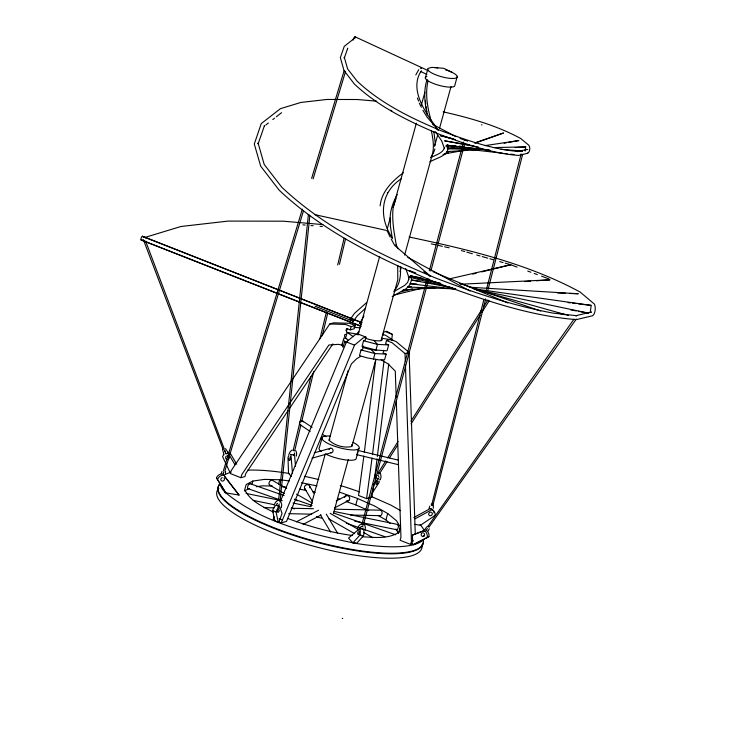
<?xml version="1.0" encoding="UTF-8"?>
<svg xmlns="http://www.w3.org/2000/svg" width="736" height="736" viewBox="0 0 736 736"><rect width="100%" height="100%" fill="white"/><g stroke="black" fill="none" stroke-linecap="round" stroke-linejoin="round"><path stroke-width="1.1" d="M525.706 147.09L525.706 146.574L525.136 151.055M222.576 449.245L223.799 454.232M435.178 142.591L433.863 131.514M409.869 276.543L409.934 277.113M410.513 276.359L410.302 275.742M223.486 473.855L223.56 472.172M225.437 473.717L225.547 471.426M433.274 508.337L433.384 506.055M435.142 143.373L434.709 145.774M408.793 279.257L408.25 275.54L405.729 268.585M411.498 279.947L409.934 284.685L406.438 288.466M390.071 219.061C390.144 210.413 393.006 202.115 397.265 194.672M416.355 123.197L393.18 207.331C391.754 219.724 393.999 232.217 396.198 244.389M296.369 456.127L296.626 453.036L295.826 450.708M365.111 530.224L365.369 527.132L364.568 524.805M281.41 507.656L281.713 504.694L281.014 502.164M278.585 500.498L308.402 214.434M280.011 501.759L309.838 215.694M363.869 456.007L358.542 495.484L366.592 498.649L371.873 497.15L373.971 483.865M364.292 452.594L375.802 359.177M372.057 458.031L366.592 498.649M372.48 454.618L383.99 361.201M374.67 478.161L377.062 458.758M377.347 456.476L388.728 364.062M391.681 340.106L392.38 334.402L386.584 331.283L383.76 332.083L382.876 335.303L384.413 334.871L385.94 335.469L392.766 340.041L381.68 338.201A12.779 3.238 15.4 0 1 378.424 340.86A12.779 3.238 15.4 0 1 365.396 338.192M390.457 219.834L390.356 226.035L392.398 238.768M590.263 312.423L591.183 305.247M387.357 231.527L387.311 230.616M427.929 81.19C425.049 94.254 427.515 107.677 431.002 120.354M380.144 205.914C381.386 191.664 392.5 180.78 403.402 172.748M293.167 450.414L310.859 376.712M319.976 338.744L326.407 311.935M337.668 265.034L344.108 238.234M293.195 450.496L294.676 450.818L300.84 425.132M301.64 421.783L313.711 371.524M322.285 335.791L327.649 313.462M339.443 264.325L345.616 238.639M357.3 453.118L357.576 451.978M380.365 479.771L381.073 476.854L380.641 474.131L379.196 472.687M483.92 299.497L431.59 505.374M486.478 289.487L521.152 153.888M432.336 505.604L432.851 505.568L485.705 298.825M487.977 289.929L522.652 154.33M361.854 524.621L427.266 278.466M429.327 270.701L463.505 142.076M362.094 524.86L363.354 525.072L428.766 278.916M430.827 271.152L464.71 143.64M409.924 276.322L409.897 277.26M427.082 79.433C423.338 90.914 424.608 103.288 427.358 114.844M404.607 255.088L432.17 155.011C434.553 147.071 432.934 138.534 431.305 130.603M353.16 336.554L347.153 332.442L345.975 330.473L346.435 328.891L347.208 328.67L350.262 329.875L354.31 328.725L355.203 325.505L349.591 323.297L333.804 322.819L329.756 323.969L231.242 470.562L230.405 473.588L240.902 477.71L241.73 474.692L328.863 345.037L338.367 344.338L342.645 345.239M251.988 484.26L252.871 481.05L264.316 479.403L279.726 479.743L289.423 480.958M278.539 484.03L279.726 479.743M274.031 516.681L273.194 519.708L275.209 520.499M278.226 521.686L281.244 522.873L354.513 345.147L363.17 337.934L365.985 337.134L365.102 340.354L363.556 340.786L362.011 346.417L375.949 350.014L386.345 350.824L387.118 350.603L388.672 344.972L385.609 343.767L386.492 340.547L390.54 339.397L396.152 341.605L408.232 351.698M343.445 339.655L344.623 341.624L343.068 347.263L341.9 345.285L343.905 338.072L346.72 338.652M346.693 330.547L347.208 328.67M348.33 340.317L345.598 338.082L347.153 332.442L358.239 334.291A12.779 3.238 15.4 0 1 358.929 331.908M350.262 329.875L351.155 326.655L355.203 325.505M322.258 437.23L319.387 447.626A19.357 4.913 15.4 0 0 321.218 451.527M425.334 78.062L427.717 69.414M310.748 506.589L325.275 453.873A19.357 4.913 15.4 0 0 356.022 459.08L358.883 448.684M375.82 359.582L351.872 446.485C344.31 448.307 334.576 445.657 329.047 440.183L348.248 370.447M358.009 335.036L379.656 256.45M387.274 228.776L390.319 217.709M421.231 105.487L424.893 92.212M363.547 345.984L362.572 349.526L361.036 349.968L359.481 355.598L367.264 357.935L379.068 359.895L384.588 359.784L386.142 354.145L383.079 352.949L383.815 350.29M373.428 359.196L374.974 353.556L371.312 349.609M375.949 350.014L377.504 344.374L373.842 340.428M333.5 513.231L348.321 459.42M381 340.805L397.762 279.873L397.734 265.374M400.062 271.593L401.267 267.186M434.58 146.243L437.626 135.203M439.456 128.57L451.012 86.6M457.24 76.516L454.857 85.174A15.3 3.882 15.4 0 1 439.015 85.348A15.3 3.882 15.4 0 1 425.62 77.087L426.889 76.424M410.716 276.58L410.9 275.89M368.672 510.591L355.801 504.914L357.567 498.493L339.416 492.117M390.365 523.563L385.931 519.938L387.706 513.516L374.403 505.917L357.567 498.493M398.903 532.524L400.375 527.178L396.566 520.766L387.706 513.516M396.308 400.945L400.954 537.271L400.117 540.298L410.614 544.419L411.442 541.402L405.444 365.019M393.18 207.331L395.49 200.238M341.9 345.285L342.36 343.703M329.047 440.183L329.884 439.098M400.375 527.178L398.884 532.303C388.065 539.295 374.339 537.436 362.112 536.71M302.34 209.162L223.44 470.7M311.622 178.406L344.117 70.757M303.49 210.754L224.876 470.976M313.104 178.903L345.598 71.254M434.921 148.939L433.182 153.732M221.168 473.782L222.014 471.408M429.005 508.41L429.852 506.037M408.922 278.834L407.597 282.458L404.653 285.412L393.999 291.566M395.913 199.272L396.152 198.683M277.978 507.15L279.294 503.976M280.177 501.86L346.463 341.982L355.12 334.77L357.935 333.969L365.985 337.134M264.261 126.068L264.454 125.635L258.097 143.934L258.078 142.996L264.187 164.395L281.768 187.22C325.533 228.418 380.42 254.904 435.335 277.895C473.644 292.578 512.716 305.587 553.113 313.131L576.684 315.707L575.736 315.735L591.459 311.99L590.603 312.542M288.788 454.6L290.039 451.895L291.934 450.092M357.53 528.696L358.782 525.992L360.677 524.179M274.132 505.071L275.494 502.292L277.371 500.701M387.522 193.301L387.44 192.51M356.988 454.094L356.592 454.609L398.406 464.683M426.54 530.076L427.331 528.494M428.223 530.904L429.3 528.752M444.406 147.927C442.603 153.401 435.546 154.974 430.79 157.596M432.17 155.011L430.854 157.366M359.72 323.564L363.952 316.011M347.493 48.65L347.714 48.236L344.246 58.218L344.301 57.288L347.631 68.963L357.08 81.107C381.046 103.666 411.102 118.165 441.177 130.76C466.228 140.052 491.832 149.316 518.668 151.487L517.73 151.57L526.82 149.408M415.803 74.943L418.738 69.672M421.351 70.776C409.271 88.716 424.166 111.035 435.832 126.546M525.274 150.558L526.332 149.528M385.784 460.865L377.789 473.469L378.865 474.085M387.624 457.958L398.084 441.49M410.992 421.139L481.721 309.709M483.561 306.811L487.867 300.021M379.693 473.34L387.072 461.711M389.537 457.838L397.532 445.243M411.056 423.927L479.936 315.404M481.786 312.496L489.164 300.868M372.766 492.237L378.948 482.715A5.787 2.162 -68.5 0 0 379.206 481.013M423.807 530.849L426.816 526.801M288.061 410.624L245.778 473.542L244.95 476.56L240.902 477.71M289.349 408.719L332.911 343.896M427.671 526.663L573.979 319.166M373.557 484.684L378 478.556A5.787 2.162 -68.5 0 1 379.114 479.651M276.69 504.004L277.555 503.341M394.073 291.033C399.97 284.317 401.203 275.025 400.209 266.432M349.894 319.921L354.412 313.407L366.5 302.68M352.93 321.586L357.448 315.689L365.277 308.448M349.738 319.507L350.667 319.507A2.852 1.113 37.4 0 1 351.928 320.197L353.022 321.476M427.588 526.442L428.26 526.488M428.821 527.326L576.306 319.093M359.646 528.577L348.514 538.099L352.894 542.818L359.913 535.1A5.787 2.125 -80.5 0 0 359.646 528.577L363.308 529.184A5.787 2.125 -80.5 0 1 363.566 535.707L356.546 543.426L354.798 543.205C309.451 533.747 261.39 522.413 224.995 492.182A106.306 26.974 15.4 0 1 219.963 483.736M360.07 527.684L361.174 526.626L362.36 526.369L363.05 526.967M401.102 178.903C380.024 192.823 378.93 217.506 391.948 237.47M446.172 145.323L446.117 146.722L502.706 153.235M354.945 37.941L344.264 46.359L340.345 57.592L343.997 70.546L354.366 84.005C378.709 106.922 409.225 121.67 439.769 134.449C465.097 143.851 490.967 153.217 518.089 155.406M265.724 125.056L268.373 122.995M272.78 119.554L274.546 118.183M276.304 116.803L281.594 112.682M375.884 476.146L376.952 475.346M406.189 288.687L392.224 296.562M360.677 356.39L356.748 358.634L351.422 363.851L286.525 521.373L281.244 522.873M394.514 294.906L421.986 288.236M527.316 153.346C530.113 152.389 530.454 147.402 528.844 145.268L520.748 138.524C496.579 125.424 469.853 117.852 443.164 111.854M413.816 517.537L430.422 508.493A5.787 5.18 -42.9 0 1 431.544 508.944M415.021 518.834L431.627 509.8L430.422 508.493M425.758 530.03A5.787 5.161 74.2 0 1 428.95 536.608L413.227 544.668L411.774 544.097L412.611 541.07L412.408 535.146L424.028 530.518A5.787 5.161 74.2 0 1 424.571 530.831M414.957 544.18L413.227 544.668L428.95 536.608M252.871 481.05L246.183 484.555L244.692 489.688C250.194 501.234 262.89 506.635 273.636 512.256M244.407 490.976L249.191 488.474M296.378 521.842L318.55 510.232M336.242 500.958L346.417 495.632M303.066 524.418L321.043 514.998M334.742 507.822L348.919 500.397M391.782 110.786L390.632 110.17M429.888 161.837C436.264 158.019 451.131 155.213 447.433 144.964M143.686 237.296L143.373 237.342M424.7 530.444L412.408 535.146M443.026 154.634L448.426 152.702M475.428 143.042L503.516 132.995L474.361 143.005M224.278 449.024L145.71 241.39M345.653 334.31L344.88 334.521L344.43 336.104L345.598 338.082M388.672 344.972L377.504 344.374L363.556 340.786M386.142 354.145L374.974 353.556L361.036 349.968M386.492 340.547L392.104 342.755L405.048 353.565L408.084 352.7M314.272 452.852L330.547 448.233M311.972 458.215L331.494 452.677M278.208 522.174L278.935 521.962L282.054 513.434L279.643 506.469L276.212 505.117A5.787 2.162 -68.5 0 0 272.614 510.563L274.767 520.821L278.208 522.174L276.055 511.916A5.787 2.162 -68.5 0 1 279.643 506.469M411.442 541.402L413.476 540.822M410.614 544.419L412.638 543.849M401.313 291.677L412.473 288.935M472.751 274.096L476.1 273.268M481.684 271.897L491.731 269.422M493.957 268.87L510.701 264.748L505.227 263.175M518.567 155.434L527.813 153.226M576.757 319.525L592.646 315.744C595.488 313.748 595.921 307.078 594.43 304.115L580.097 292.036C527.077 263.304 467.673 249.403 409.106 236.983M449.595 278.852L510.701 264.748M223.891 471.978L223.873 472.034M431.149 504.188L432.832 504.234M444.286 153.916L466.891 149.868M504.188 143.18L506.451 142.775M508.714 142.37L518.88 140.548L485.144 145.608M481.427 124.835L481.997 124.908M256.303 486.726L262.54 485.834L272.449 486.045M402.978 289.975L436.043 287.693M524.961 281.557L530.665 281.161M536.36 280.766L550.04 279.827L460.589 284.225M446.927 151.579L477.627 149.776M515.145 147.568L525.375 146.961M407.836 286.828L411.277 286.654M447.414 148.626L457.728 148.387M494.408 147.568L525.357 146.878M359.941 323.766L361.109 324.659M353.924 327.345L360.162 327.833M264.022 507.628L274.362 507.858M291.603 508.236L313.444 508.714M335.082 509.192L379.905 510.168A2.788 1.895 -88.7 0 1 382.058 513.222A2.788 1.895 -88.7 0 1 379.454 515.522M288.678 513.664L311.668 514.17M350.538 515.025L380.429 515.678M329.756 323.969L345.543 324.447L351.155 326.655M447.405 148.69L472.438 149.528M515.688 150.99L522.514 151.22M407.827 287.031L455.823 288.935M557.511 292.965L565.515 293.278M570.078 293.462L578.082 293.774M411.056 283.71L416.769 284.05M469.393 287.215L578.082 293.756M420.348 68.227L421.084 68.356A0.966 0.543 29.1 0 1 421.415 68.512M446.678 145.148L448.942 145.323M452.336 145.59L455.74 145.848M459.135 146.114L461.398 146.289M501.032 149.362L522.542 151.027M434.36 67.528L443.762 68.319L452.318 72.487M376.676 101.182L357.383 99.516L326.95 99.461L300.904 102.442L280.471 108.643L261.252 123.593L254.288 144.017L260.691 166.189L279.248 190.265C323.316 231.757 378.571 258.437 433.872 281.584C479.909 298.678 526.976 315.68 576.288 319.608M322.883 224.6L283.434 221.196L228.197 221.085L180.946 226.495L144.734 237.498A1.923 1.509 73.1 0 1 145.553 237.618L145.93 237.875M302.882 224.848L305.173 225.05M310.896 225.547L313.186 225.74M320.059 226.338L322.34 226.532M308.927 214.875L308.283 214.618M391.478 110.814L390.798 110.538M447.322 145.268L489.348 150.107M447.304 145.461L490.314 150.411M504.97 153.493L507.233 153.76M510.628 154.146L514.022 154.542M409.906 283.71L455.418 289.147M568.072 302.616L570.345 302.882M572.626 303.158L576.04 303.563M578.312 303.839L590.833 305.33L473.772 288.788M282.265 486.708L286.58 487.25M352.406 535.495C330.179 532.478 308.494 526.194 287.5 518.374M510.499 264.675L511.124 264.96M420.357 281.272L411.268 279.984L451.941 287.647M346.84 341.992L344.623 341.624L345.994 342.746M290.444 454.305A5.787 2.125 -80.5 0 1 290.904 454.48L294.556 455.087L295.513 466.366M223.79 475.171L222.585 473.874A5.787 5.18 -42.9 0 0 216.458 477.876L225.842 492.872L239.062 495.08L224.48 476.082M414.644 524.326L420.44 525.292L435.105 515.402A5.787 5.18 -42.9 0 0 432.207 509.993M359.913 535.1L363.566 535.707M352.894 542.818L356.546 543.426M469.2 145.029L444.608 140.824L478.382 147.053M471.436 145.415L473.671 145.792M570.584 309.856L576.233 310.914M578.487 311.337L588.662 313.232M301.383 482.724L316.931 485.898M299.607 489.146L306.277 490.507M312.938 491.869L315.164 492.329M247.195 493.654L281.879 500.756M293.066 503.047L310.969 506.708M334.19 511.456L397.955 524.501M253.175 500.379L274.427 504.73M276.672 505.19L278.907 505.65M291.208 508.162L294.566 508.852M354.706 521.152L397.219 529.856M410.725 275.779L412.96 276.248M415.205 276.718L421.921 278.125M475.649 289.414L588.69 313.168M314.769 214.636L385.793 230.276M431.186 243.864L435.666 244.849M437.911 245.336L442.391 246.33M444.627 246.818L449.107 247.802M464.6 139.849L465.566 140.208M357.751 450.377L398.47 460.184M453.532 138.938L440.294 135.599L455.538 139.656M410.725 275.825L440.8 283.415M557.768 312.966L564.457 314.649M440.211 283.452L410.486 276.166M410.035 277.306L454.627 288.567M412.519 271.74L409.198 270.811L415.757 272.863M475.576 289.414L568.505 315.459M461.408 250.58L464.692 251.528M466.882 252.163L472.365 253.736M476.744 254.996L480.028 255.935M482.218 256.57L487.701 258.143M489.891 258.768L493.175 259.716M499.753 261.602L503.038 262.55M527.326 149.417L527.822 149.574M342.231 618.36L342.718 618.507M459.696 283.388L540.748 311.006M337.64 498.539L339.774 499.284M346.187 501.538L355.801 504.914M249.706 483.534L284.124 495.613M294.878 499.385L312.082 505.43M333.334 512.891L395.72 534.787M247.581 488.492L281.998 500.581M346.27 523.14L384.992 536.737M460.074 138.442L467.645 141.128M511.768 265.144L517.095 267.122M527.749 271.069L530.941 272.246M534.143 273.433L537.335 274.62M541.595 276.193L549.056 278.962M432.253 505.172L432.851 505.568M141.119 239.945L361.312 326.278M386.345 332.028L392.38 334.402M142.324 236.348L362.149 322.699M142.545 236.293L361.459 322.561M315.054 306.213L351.376 320.491M141.294 240.01L360.631 326.149M346.463 341.982L354.513 345.147M375.424 477.544L378 478.556M272.614 510.563L276.055 511.916M279.054 518.659L282.081 519.846M433.044 271.722L507.831 302.974M371.809 496.708L390.871 505.117L400.614 510.674M355.074 36.8L428.462 70.748M420.771 71.567L426.843 74.382M432.777 124.375L455.888 136.684M407.808 257.361L470.046 291.033M378.332 515.596L385.931 519.938M286.663 488.492L272.771 480.562A2.788 1.914 -60.3 0 0 269.348 482.071A2.788 1.914 -60.3 0 0 270.416 485.383M296.59 494.16L312.46 503.231M330.142 513.332L357.926 529.202M363.878 532.597L372.812 537.703M269.496 485.015L284.381 493.516M294.299 499.183L297.28 500.885M328.854 518.917L354.651 533.655M381.193 359.812L387.992 363.842L395.296 371.156L396.189 397.504M302.8 421.093L312.082 427.312M322.285 434.148L326.002 436.632M299.957 424.617L310.169 431.452M320.372 438.297L322.23 439.539M423.853 271.556L426.54 273.599M428.334 274.96L430.128 276.331M430.275 276.018L394.754 245.511L391.202 239.044M378.074 475.309L379.049 477.305M435.73 127.825L438.104 130.217M291.355 476.486L288.521 473.441L287.997 457.58A5.787 2.125 -80.5 0 1 288.898 455.547M239.062 495.08L224.664 476.588M216.458 477.876L225.842 492.872M225.455 448.638L228.261 452.649M224.471 450.506L225.52 451.702M438.26 130.042L427.193 117.245L422.915 110.308M435.408 131.68L441.683 140.907L444.314 148.24M351.532 444.783L352.093 445.731M395.885 529.018L398.608 533.6M309.81 486.468L313.794 493.157M326.269 514.114L337.649 533.241M304.511 488.124L312.478 501.52M320.399 514.823L330.639 532.036M224.627 491.565L224.995 492.182M230.184 453.146L236.688 464.195M228.997 454.563L234.959 464.692M395.95 244.748L398.231 248.694M419.29 103.15L421.36 107.244M386.943 230.377L390.227 237.148M225.529 453.422L224.618 450.138M143.419 239.807L223.155 449.484M417.422 97.998L418.545 101.09M294.308 452.879L294.74 454.121M396.299 244.895L396.603 246.33M426.954 111.982L426.678 110.437M426.052 106.628L426.521 109.489M411.102 276.644L411.369 278.843M425.408 100.39L425.721 104.135M290.904 454.48L292.523 473.644M409.096 352.415L415.297 534.529M405.048 353.565L405.324 361.578M423.136 539.893A106.306 26.974 15.4 0 1 354.798 543.205M224.121 475.18A106.306 26.974 15.4 0 1 230.745 472.356L230.11 472.687L222.612 456.67A5.787 5.161 74.2 0 1 223.992 454.646M247.83 470.111A106.306 26.974 15.4 0 1 289.128 473.469M304.391 476.302A106.306 26.974 15.4 0 1 318.743 479.568M340.216 485.475A106.306 26.974 15.4 0 1 359.49 491.869M420.072 524.676A106.306 26.974 15.4 0 1 424.589 531.383M423.329 539.552A106.306 26.974 15.4 0 1 313.242 540.758A106.306 26.974 15.4 0 1 220.165 483.396M358.644 530.858A1.914 0.699 -80.5 0 1 359.223 532.689A1.914 0.699 -80.5 0 1 358.128 534.575A1.914 0.699 -80.5 0 1 357.935 532.082M432.501 509.652A5.787 5.18 -42.9 0 1 433.522 511.097M433.89 512.247A5.787 5.18 -42.9 0 1 433.964 512.854M431.793 512.532A1.914 1.711 -42.9 0 1 431.241 515.485A1.914 1.711 -42.9 0 1 428.674 514.271A1.914 1.711 -42.9 0 1 430.983 512.146M293.324 455.216A5.787 2.125 -80.5 0 1 294.556 455.087M290.26 456.835A1.914 0.699 -80.5 0 1 290.352 459.236A1.914 0.699 -80.5 0 1 289.276 460.396A1.914 0.699 -80.5 0 1 289.193 457.994M217.663 479.182A5.787 5.18 -42.9 0 1 223.164 475.162M223.956 477.912A1.914 1.711 -42.9 0 1 223.68 480.672A1.914 1.711 -42.9 0 1 220.993 480.231A1.914 1.711 -42.9 0 1 222.198 477.618M425.077 531.208A5.787 5.161 74.2 0 1 427.22 537.096M424.138 533.434A1.914 1.702 74.2 0 1 423.577 536.434A1.914 1.702 74.2 0 1 421.167 534.649A1.914 1.702 74.2 0 1 423.384 532.873M424.129 535.946A1.914 1.702 74.2 0 1 423.366 535.385M377.697 482.457A1.914 0.718 -68.5 0 1 376.114 484.444A1.914 0.718 -68.5 0 1 376.547 481.721A1.914 0.718 -68.5 0 1 377.826 481.592M226.2 453.79A5.787 5.161 74.2 0 1 228.997 452.962M225.52 453.735A5.787 5.161 74.2 0 1 228.454 453.643M226.826 459.558A1.914 1.702 74.2 0 1 226.136 456.32M226.918 455.906A1.914 1.702 74.2 0 1 228.988 457.442A1.914 1.702 74.2 0 1 227.718 459.641M279.34 510.361A1.914 0.718 -68.5 0 1 277.877 512.394A1.914 0.718 -68.5 0 1 277.895 510.214A1.914 0.718 -68.5 0 1 279.349 508.935M246.082 493.433A2.788 0.69 -78.4 0 1 246.431 493.506M247.922 488.612A2.788 0.708 -70.7 0 1 248.234 485.116A2.788 0.708 -70.7 0 1 249.771 484.306M305.219 489.274A2.788 2.604 -30.8 0 1 306.461 484.776A2.788 2.604 -30.8 0 1 309.81 487.839M344.531 497.435A2.788 2.604 62.4 0 1 347.788 495.724A2.788 2.604 62.4 0 1 349.618 499.22A2.788 2.604 62.4 0 1 346.352 500.922M397.504 525.145A2.788 0.69 -78.4 0 1 398.378 526.617A2.788 0.69 -78.4 0 1 396.87 529.782M376.648 350.023A12.779 3.238 15.4 0 1 362.866 347.374M423.182 540.104A106.306 26.974 15.4 0 1 313.094 541.319A106.306 26.974 15.4 0 1 220.009 483.948M421.958 544.53A106.306 26.974 15.4 0 1 311.871 545.735A106.306 26.974 15.4 0 1 218.794 488.373M321.43 518.153A11.942 3.027 15.4 0 1 316.498 516.672M445.482 69.8A15.3 3.882 15.4 0 1 456.964 77.492A15.3 3.882 15.4 0 1 439.484 76.13A15.3 3.882 15.4 0 1 428.002 68.439L431.443 67.464A15.3 3.882 15.4 0 1 437.837 67.96M353.013 442.354A19.357 4.913 15.4 0 1 353.4 449.944A19.357 4.913 15.4 0 1 325.892 442.336A19.357 4.913 15.4 0 1 330.298 436.071M329.056 449.687A2.272 2.024 74.2 0 1 331.605 448.344A2.272 2.024 74.2 0 1 332.976 451.223A2.272 2.024 74.2 0 1 330.436 452.576M300.794 424.966A2.272 1.748 -56.2 0 1 300.086 421.673A2.272 1.748 -56.2 0 1 303.26 421.921M355.35 37.729A2.024 1.776 52 0 1 355.81 37.628M144.09 240.635A2.024 1.592 73.1 0 1 143.833 240.203M146.041 237.829A2.024 1.592 73.1 0 1 146.372 238.188M146.004 241.233A1.923 1.509 73.1 0 1 145.222 241.38M142.03 239.485A1.978 0.736 -68.5 0 1 140.944 239.559A1.978 0.736 -68.5 0 1 141.643 237.066A1.978 0.736 -68.5 0 1 142.848 236.55M353.225 40.066A1.987 0.708 -65.2 0 1 354.08 37.499A1.987 0.708 -65.2 0 1 355.304 37.159"/></g></svg>
